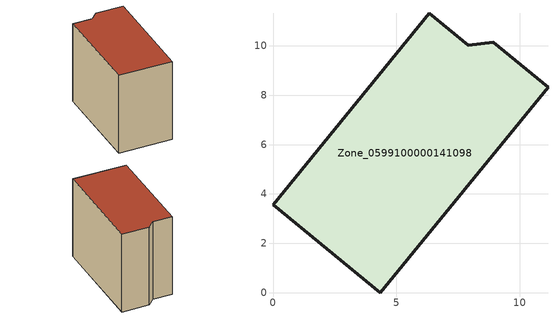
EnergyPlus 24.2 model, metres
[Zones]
Zone_0599100000141098
 floor ground (C_G): 0,3.56 6.33,11.32 7.92,10.03 8.93,10.15 11.14,8.32 4.35,0 z0
 wall outside (C_F): 4.35,0 11.14,8.32 8.93,10.15 7.92,10.03 6.33,11.32 0,3.56 4.35,0 z0:8.7
 roof outside (C_R): 6.33,11.32 0,3.56 4.35,0 11.14,8.32 8.93,10.15 7.92,10.03 z8.7
[BUILDING]
Pand.0599100000141098: North Axis=0; Terrain=City; Loads Convergence Tolerance Value=0.04; Temperature Convergence Tolerance Value=0.4; Solar Distribution=FullExterior; Maximum Number of Warmup Days=25; Minimum Number of Warmup Days=1
[Site:Location]
Rotterdam.The.Hague.AP_ZH_NLD Design_Conditions: Latitude=51.96; Longitude=4.45; Time Zone=1; Elevation=-4.5
[SITE:GROUNDTEMPERATURE:BUILDINGSURFACE]
18, 18, 18, 18, 18, 18, 18, 18, 18, 18, 18, 18
[MATERIAL] Thermal Absorptance=0.9; Solar Absorptance=0.7; Visible Absorptance=0.7
Name | Roughness | Thickness | Conductivity | Density | Specific Heat
G.TC.1946 | MediumSmooth | 0.15 | 1 | 540 | 1210
F.TC.1946 | Rough | 0.3 | 0.857143 | 1920 | 840
R.TC.1946 | MediumRough | 0.2 | 0.909091 | 1500 | 1000
[CONSTRUCTION]
C_G: G.TC.1946
C_F: F.TC.1946
C_R: R.TC.1946
[ZONE]
Zone_0599100000141098: Type=1; Multiplier=1; Ceiling Height=Autocalculate; Volume=Autocalculate; Floor Area=autocalculate; Part of Total Floor Area=Yes
[ZONEINFILTRATION:DESIGNFLOWRATE]
Infil_Zone_0599100000141098: Zone or ZoneList or Space or SpaceList=Zone_0599100000141098; Schedule=AlwaysOn; Design Flow Rate Calculation Method=Flow/Area; Flow Rate per Floor Area=0.003; Constant Term Coefficient=1; Temperature Term Coefficient=0; Velocity Term Coefficient=0; Velocity Squared Term Coefficient=0
[HVACTEMPLATE:ZONE:IDEALLOADSAIRSYSTEM]
Zone_0599100000141098: Maximum Heating Supply Air Temperature=50; Minimum Cooling Supply Air Temperature=13; Maximum Heating Supply Air Humidity Ratio=0.0156; Minimum Cooling Supply Air Humidity Ratio=0.0077; Heating Limit=NoLimit; Cooling Limit=NoLimit; Dehumidification Control Type=ConstantSensibleHeatRatio; Cooling Sensible Heat Ratio=0.7; Dehumidification Setpoint=60; Humidification Control Type=None; Humidification Setpoint=30; Outdoor Air Method=None; Outdoor Air Flow Rate per Person=0.00944; Outdoor Air Flow Rate per Zone Floor Area=0; Outdoor Air Flow Rate per Zone=0; Demand Controlled Ventilation Type=None; Outdoor Air Economizer Type=NoEconomizer; Heat Recovery Type=None; Sensible Heat Recovery Effectiveness=0.7; Latent Heat Recovery Effectiveness=0.65
[ZONECONTROL:THERMOSTAT]
ThermostatControl_Zone_0599100000141098: Zone or ZoneList=Zone_0599100000141098; Control Type Schedule=DualSetpointControlType; Control 1=Thermostat_Zone_0599100000141098; Temperature Difference Between Cutout And Setpoint=0
[THERMOSTATSETPOINT:DUALSETPOINT]
Thermostat_Zone_0599100000141098: Heating Setpoint Temperature Schedule=HeatingSetpoint_Zone_0599100000141098; Cooling Setpoint Temperature Schedule=CoolingSetpoint_Zone_0599100000141098
[SCHEDULE:COMPACT]
HeatingSetpoint_Zone_0599100000141098: Through: 12/31, For: AllDays, Until: 24:00, 21
CoolingSetpoint_Zone_0599100000141098: Through: 12/31, For: AllDays, Until: 24:00, 24
DualSetpointControlType: Through: 12/31, For: AllDays, Until: 24:00, 4
AlwaysOn: Through: 12/31, For: AllDays, Until: 24:00, 1
